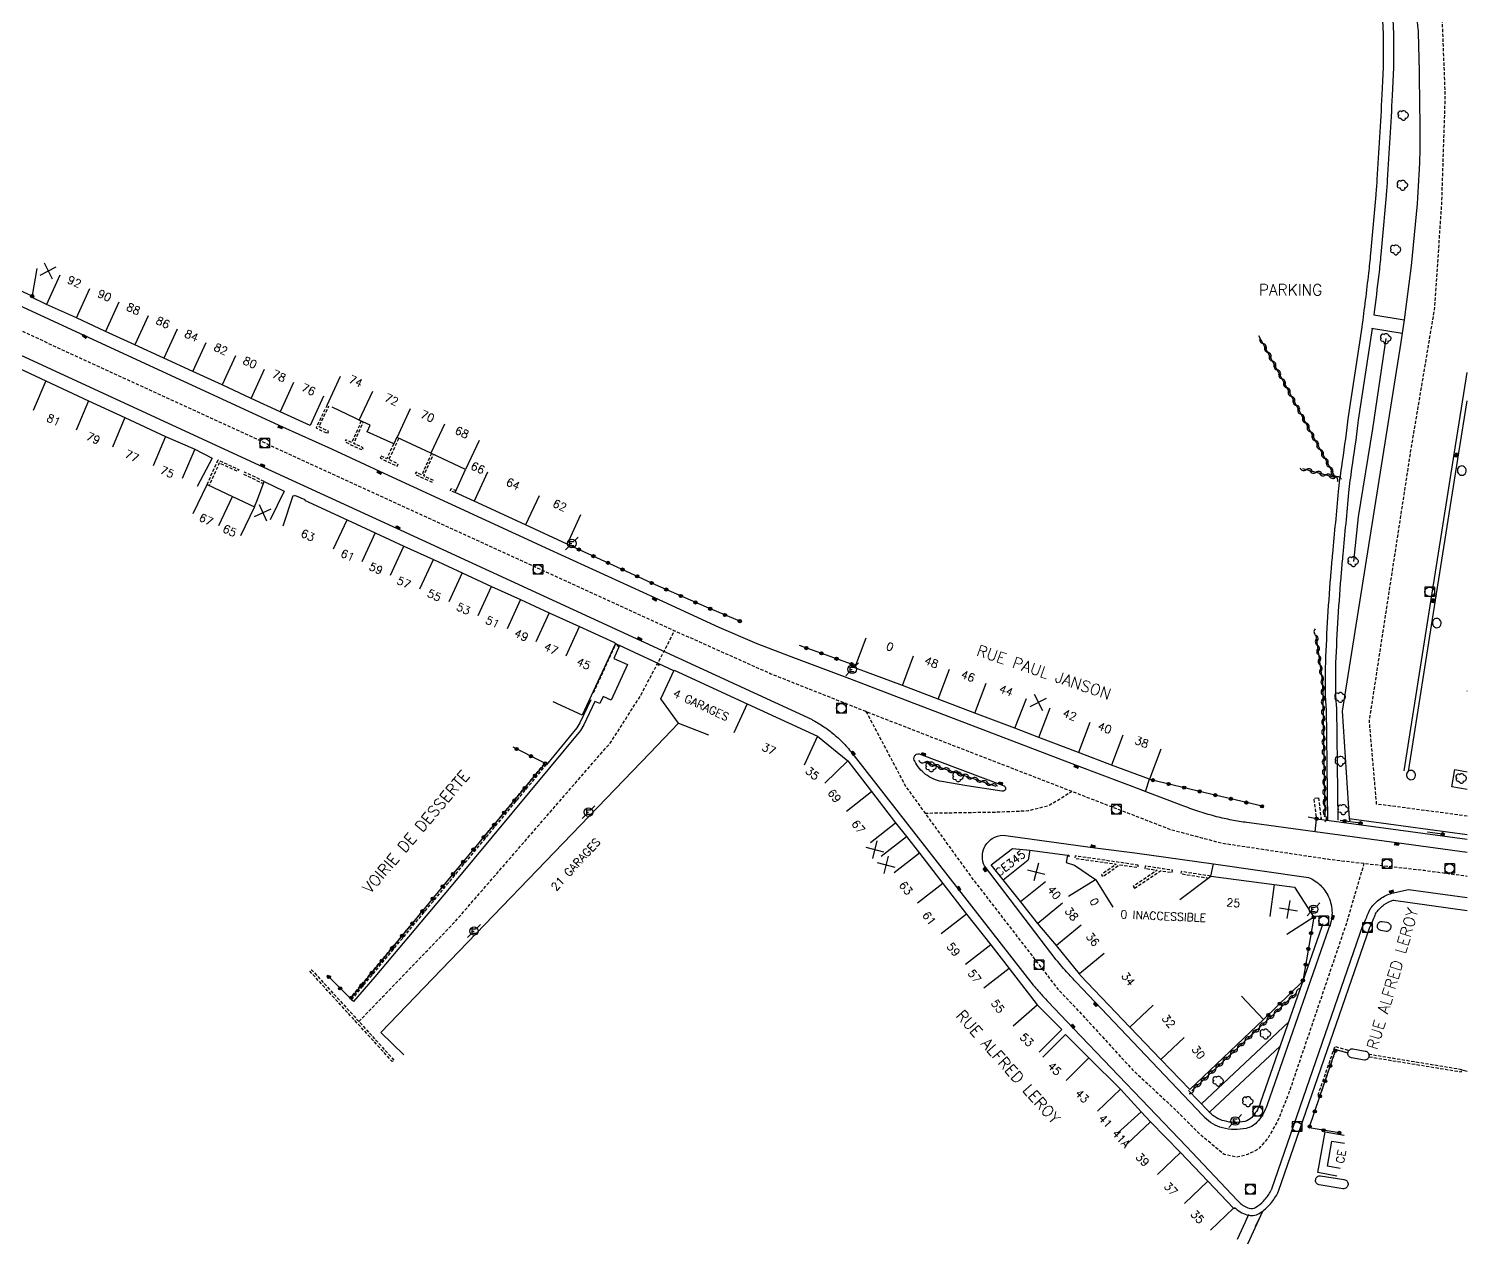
# Model space of a CAD drawing. Header units: millimetres. Extents: x 154000 to 155001, y 121000 to 122000.
# Drawn here: x 154775.3 to 155000, y 121146.5 to 121336.3 of the extents above; entities that cross this region are included whole.
import ezdxf
from ezdxf.enums import TextEntityAlignment as Align

# ---------------------------------------------------------------- set-up
doc = ezdxf.new("R2010")
doc.units = ezdxf.units.MM
doc.linetypes.add('DASHED', pattern=[0.75, 0.5, -0.25])
doc.layers.get('0').update_dxf_attribs({"linetype": 'CONTINUOUS'})
for name, color, linetype in [('W0001', 6, 'DASHED'), ('W0008', 7, 'CONTINUOUS'), ('W0017', 7, 'CONTINUOUS'), ('W0100', 7, 'CONTINUOUS'), ('W0112', 1, 'DASHED'), ('W0300', 7, 'CONTINUOUS'), ('W0302', 3, 'CONTINUOUS'), ('W0310', 3, 'CONTINUOUS'), ('W0322', 7, 'CONTINUOUS'), ('W0400', 7, 'CONTINUOUS'), ('W0420', 7, 'CONTINUOUS'), ('W0471', 7, 'CONTINUOUS'), ('W0984', 7, 'CONTINUOUS'), ('W0989', 7, 'CONTINUOUS'), ('W0991', 7, 'CONTINUOUS'), ('W1102', 7, 'CONTINUOUS')]:
    doc.layers.add(name, color=color, linetype=linetype)
doc.styles.get("Standard").update_dxf_attribs({"font": 'romans.shx', "width": 0.85})

# ---------------------------------------------------------------- blocks, each defined once
blk = doc.blocks.new('T400')
for p, q in [((-0.15, 0.3), (0.15, 0.3)), ((-0.15, -0.25), (-0.15, 0.3)), ((-0.15, 0.15), (0.15, 0.15)), ((-0.15, 0), (0.15, 0)), ((0.15, 0.3), (0.15, -0.25)), ((-0.15, -0.15), (0.15, -0.15)), ((-0.15, -0.25), (-0.15, -0.3)), ((-0.15, -0.3), (0.15, -0.3)), ((0.15, -0.3), (0.15, -0.25))]:
    blk.add_line(p, q)
blk = doc.blocks.new('t991o')
at = {"color": 0, "linetype": 'Continuous'}
for p, q in [((-1, 1), (1, -1)), ((-1, -1), (1, 1))]:
    blk.add_line(p, q, dxfattribs=at)
blk = doc.blocks.new('T300')
for p, q in [((-0.8, 0.51), (-0.86, 0.34)), ((-0.86, 0.34), (-0.86, 0.17)), ((-0.86, 0.17), (-0.74, 0.06)), ((-0.69, 0.63), (-0.8, 0.51)), ((-0.8, -0.06), (-0.74, 0.06)), ((-0.74, 0.06), (-0.69, 0.11)), ((-0.57, 0.69), (-0.69, 0.63)), ((-0.46, 0.69), (-0.57, 0.69)), ((-0.29, 0.63), (-0.46, 0.69)), ((-0.29, 0.63), (-0.17, 0.74)), ((-0.23, 0.57), (-0.29, 0.63)), ((-0.17, 0.74), (-0.06, 0.8)), ((-0.06, 0.8), (0.06, 0.8)), ((0.06, 0.8), (0.23, 0.74)), ((0.23, 0.74), (0.34, 0.63)), ((0.34, 0.63), (0.4, 0.51)), ((0.46, 0.46), (0.34, 0.46)), ((0.4, 0.51), (0.4, 0.46)), ((0.57, 0.4), (0.46, 0.46)), ((0.57, 0.4), (0.69, 0.29)), ((0.69, 0.29), (0.74, 0.17)), ((0.74, 0.06), (0.69, -0.17)), ((0.74, 0.17), (0.74, 0.06)), ((-0.8, -0.17), (-0.8, -0.06)), ((-0.8, -0.23), (-0.8, -0.17)), ((-0.74, -0.34), (-0.8, -0.23)), ((-0.69, -0.4), (-0.74, -0.34)), ((-0.51, -0.46), (-0.69, -0.4)), ((-0.4, -0.46), (-0.51, -0.46)), ((-0.4, -0.46), (-0.34, -0.46)), ((-0.34, -0.46), (-0.34, -0.4)), ((-0.34, -0.51), (-0.34, -0.46)), ((-0.29, -0.63), (-0.34, -0.51)), ((-0.17, -0.74), (-0.29, -0.63)), ((-0.06, -0.8), (-0.17, -0.74)), ((0.06, -0.8), (-0.06, -0.8)), ((0.17, -0.74), (0.06, -0.8)), ((0.23, -0.69), (0.17, -0.74)), ((0.29, -0.46), (0.23, -0.46)), ((0.29, -0.63), (0.23, -0.69)), ((0.46, -0.4), (0.29, -0.46)), ((0.34, -0.51), (0.29, -0.63)), ((0.34, -0.51), (0.34, -0.46)), ((0.57, -0.34), (0.46, -0.4)), ((0.63, -0.29), (0.57, -0.34)), ((0.69, -0.17), (0.63, -0.29))]:
    blk.add_line(p, q)
blk = doc.blocks.new('T420')
for p, q in [((0.75, 0.75), (-0.75, 0.75)), ((-0.75, 0.75), (-0.75, -0.75)), ((0.75, 0.75), (0.75, -0.75)), ((0.75, -0.75), (-0.75, -0.75))]:
    blk.add_line(p, q)
blk.add_ellipse((0, 0), major_axis=(-0.53, 0.53), ratio=1, start_param=3.926991, end_param=10.210176)
blk = doc.blocks.new('T471')
for p, q in [((-0.333334, 0.333334), (-0.333334, -0.333334)), ((-0.333334, 0.333334), (0.333334, 0.333334)), ((-0.333334, 0), (0, 0)), ((0.500001, 0.500001), (1.000002, 1.000002)), ((-0.500001, -0.500001), (-1.000002, -1.000002)), ((-0.333334, -0.333334), (0.333334, -0.333334))]:
    blk.add_line(p, q)
blk.add_ellipse((0, 0), major_axis=(0.471405, 0.471405), ratio=1, start_param=5.4977871438, end_param=11.780972451)
blk = doc.blocks.new('t322o')
at = {"color": 0, "linetype": 'Continuous'}
for radius in [0.25, 0.15]:
    blk.add_circle((0, 0), radius, dxfattribs=at)
blk = doc.blocks.new('t310o')
at = {"color": 0, "linetype": 'Continuous'}
for centre, start, end in [((-0.5, 0.38), 216.8699, 323.1304), ((0.5, -0.37), 36.8699, 143.1303)]:
    blk.add_arc(centre, 0.625, start, end, dxfattribs=at)

msp = doc.modelspace()

# ---------------------------------------------------------------- linework, layer by layer
at = {"layer": 'W0001', "flags": 128}
for points in [[(155000, 121213.37), (154985.85, 121215.24), (154984.72, 121228.21), (154991.21, 121270.5), (154994.89, 121292.45), (154996.02, 121308.8), (154996.58, 121326), (154996.02, 121340.1), (154993.48, 121353.07), (154997.14, 121355.23), (154997.42, 121364.82), (154994.32, 121383.14), (154985.56, 121399.5), (154979.92, 121408.52), (154978.51, 121410.93)], [(154661.43, 121319.74), (154692.26, 121316.94), (154712.35, 121314.84), (154718.9, 121313.67), (154723.57, 121312.27), (154728.71, 121310.17), (154788.28, 121282.65), (154873.46, 121243.55), (154891.22, 121235.61), (154907.94, 121228.99), (154916.35, 121225.72), (154932, 121219.66), (154953.72, 121211.26), (154961.67, 121209.16), (154978.72, 121206.59), (154993.34, 121204.9), (155000, 121204)], [(154826.91, 121181.28), (154841.89, 121196.86), (154866.28, 121224.95), (154870.9, 121232.19), (154874.85, 121239.65), (154876.18, 121242.33)], [(154906.09, 121229.72), (154912.32, 121217.96), (154922.65, 121203.7), (154936.05, 121186.36), (154939.79, 121182.41), (154947.74, 121173.74), (154954.12, 121167.81), (154958.07, 121163.86), (154962.03, 121160.57), (154964, 121160.13), (154965.76, 121160.57), (154967.52, 121161.45), (154968.84, 121162.98), (154970.38, 121165.62), (154972.13, 121170.01), (154981.14, 121196.56), (154983.92, 121205.99)], [(154915.31, 121213.84), (154926.16, 121214), (154931.43, 121214.22), (154934.64, 121215.03), (154936.2, 121215.96), (154938.27, 121217.23)]]:
    msp.add_lwpolyline(points, dxfattribs=at)
at = {"layer": 'W0008', "flags": 128}
for points in [[(154979.27, 121411.42), (154974.84, 121408.62), (154974.89, 121408.61), (154987.8, 121387), (154988.65, 121363.19), (154993.7, 121363.18), (154993.79, 121361.53), (154993.89, 121359.51), (154993.88, 121358.9), (154993.87, 121357.9), (154988.94, 121356.96), (154991.84, 121340.45, -0.005186), (154992.29, 121336.31, -0.017129), (154992.36, 121335.05, -0.00287), (154992.48, 121329.67, -0.001534), (154992.61, 121319.59, -0.013161), (154992.56, 121316.28, -0.005973), (154992.16, 121309.01), (154991.23, 121299.32), (154990.17, 121290.89), (154989.63, 121287.39), (154980.45, 121229.76), (154981.58, 121213), (154981.66, 121212.61)], [(154696.01, 121284.86), (154697.65, 121300.94, -0.106327), (154699.56, 121306.3, -0.149415), (154702.63, 121309.01, -0.041835), (154707.18, 121310.61, -0.070991), (154710.01, 121310.94, -0.024005), (154712.95, 121310.72, -0.01269), (154718.46, 121309.89, -0.040534), (154722.51, 121308.84, -0.028791), (154727.94, 121306.59), (154741.81, 121300.23), (154764.46, 121289.78), (154812.02, 121267.87), (154833.44, 121258.01), (154870.9, 121240.79), (154897.69, 121228.43)], [(154897.68, 121228.42, -0.026818), (154899.44, 121227.37, -0.026818), (154901.08, 121226.15, -0.030433), (154902.77, 121224.56, -0.030433), (154904.26, 121222.77), (154920.52, 121201.92), (154932.22, 121186.98, 0.003122), (154932.69, 121186.42, 0.003122), (154933.18, 121185.87, 0.004249), (154933.84, 121185.13, 0.004249), (154934.52, 121184.4), (154938.52, 121180.19), (154956.13, 121161.75), (154964.06, 121153.36), (154964.41, 121153.04, 0.1223), (154965.93, 121152.13, 0.21473), (154966.95, 121152.26, 0.066156), (154968.19, 121153.25, 0.05961), (154969.24, 121154.66, 0.011272), (154969.44, 121155.04, 0.035597), (154969.5, 121155.17), (154983.76, 121196.45), (154983.89, 121196.7, 0.01948), (154984.67, 121198.51, -0.066229), (154984.96, 121199.02, -0.0812), (154986.41, 121200.44, -0.0812), (154988.24, 121201.33), (154990.83, 121201.88), (155000, 121200.63)], [(155000, 121207.69), (154988.93, 121209.18), (154976.23, 121210.9), (154965.6, 121212.36, -0.014444), (154963.21, 121212.75, -0.014444), (154960.84, 121213.28, -0.015997), (154958.26, 121214.03, -0.015997), (154955.73, 121214.94), (154949.03, 121217.49)]]:
    msp.add_lwpolyline(points, format="xyb", dxfattribs=at)
for points in [[(154949.74, 121217.2), (154939, 121221.28), (154912.97, 121231.21), (154903.58, 121234.81), (154899.43, 121236.37), (154894.43, 121238.25), (154889.08, 121240.27), (154883.19, 121242.82), (154873.13, 121247.44), (154856.72, 121254.94), (154830.15, 121267.2), (154822.66, 121270.66), (154815.04, 121274.12), (154784.1, 121288.39), (154766.82, 121296.34)], [(154990.15, 121220.46), (154994.36, 121247.2), (154998.01, 121270.21), (155000, 121282.64)], [(154990.83, 121220.35), (154995.04, 121247.09), (154998.7, 121270.1), (155000, 121278.25)], [(154981.58, 121213), (155000, 121210.51)]]:
    msp.add_lwpolyline(points, dxfattribs=at)
for points in [[(154913.73, 121221.93, -0.143684), (154913.59, 121222.32, -0.143684), (154913.68, 121222.73, -0.149796), (154913.99, 121223.03, -0.149796), (154914.42, 121223.1), (154927.51, 121218.17, -0.209399), (154927.82, 121217.96, -0.209399), (154927.88, 121217.6, -0.194727), (154927.68, 121217.31, -0.194727), (154927.33, 121217.26), (154921.86, 121218.11), (154917.94, 121218.76, -0.059403), (154916.61, 121219.17, -0.059403), (154915.41, 121219.89, -0.056342), (154914.45, 121220.82, -0.056342)], [(154975.21, 121203.8, -0.093287), (154977.06, 121202.57, -0.093287), (154978.34, 121200.76, -0.107916), (154978.88, 121198.26, -0.107916), (154978.33, 121195.76), (154968.75, 121168.3), (154968.63, 121167.96, -0.101502), (154967.15, 121165.55, -0.151999), (154965.49, 121164.6, -0.118546), (154961.77, 121164.68, -0.136637), (154958.98, 121166.31, -0.01739), (154958.85, 121166.46, 0.015501), (154958.7, 121166.62), (154955.69, 121169.76), (154938.93, 121187.42, -0.003608), (154938.3, 121188.1, -0.003608), (154937.67, 121188.78, -0.005551), (154936.73, 121189.85, -0.005551), (154935.82, 121190.94), (154924.61, 121205.59, -0.111947), (154924.28, 121207.05, -0.111947), (154924.61, 121208.5, -0.136447), (154925.8, 121209.86, -0.136447), (154927.52, 121210.41), (154941.91, 121208.42), (154948.08, 121207.61), (154960.36, 121205.93)]]:
    msp.add_lwpolyline(points, format="xyb", close=True, dxfattribs=at)
at = {"layer": 'W0017'}
for p, q in [((154985.07, 121289.57), (154989.82, 121288.78)), ((154867.07, 121240.29), (154867.6, 121239.99)), ((154949.74, 121217.2), (154950.39, 121219.14)), ((154976.23, 121210.9), (154976.46, 121212.87)), ((154959.93, 121203.99), (154960.36, 121205.93)), ((154988.49, 121200.24), (155000, 121198.64)), ((154977.32, 121197.63), (154976.01, 121197.73)), ((154977.41, 121196.53), (154977.25, 121195.99)), ((154972.09, 121181.2), (154958.49, 121168.43)), ((154959.75, 121167.15), (154970.8, 121177.45)), ((154999.15, 121173.76), (155000, 121173.52)), ((154963.49, 121152.14), (154963.8, 121152.11)), ((154968, 121151.64), (154965.66, 121146.5)), ((154967.44, 121150.41), (154966.9, 121149.23))]:
    msp.add_line(p, q, dxfattribs=at)
at = {"layer": 'W0017', "flags": 128}
for points in [[(154986.23, 121359.17), (154988.1, 121339.69), (154988.17, 121339.23, -0.032271), (154988.5, 121334.69, -0.016694), (154988.29, 121325.91, -0.000522), (154987.52, 121312.72, -0.005603), (154987.43, 121311.49, -0.001611), (154987.33, 121310.28, -0.000211), (154986.51, 121301.09, -0.006636), (154986.19, 121297.98, -0.003257), (154985.41, 121291.68), (154990.17, 121290.89)], [(154986.57, 121339.01, -0.032271), (154986.89, 121334.68, -0.016694), (154986.68, 121326.01, -0.000522), (154985.9, 121312.81, -0.005603), (154985.82, 121311.62, -0.001611), (154985.72, 121310.42, -0.000211), (154984.9, 121301.23, -0.006636), (154984.58, 121298.17, -0.004776), (154983.53, 121289.75), (154981.36, 121275.42), (154981.31, 121274.97, -0.007339), (154980.34, 121267.9, 0.013981), (154979.86, 121264.06, 0.000574), (154978.95, 121254.37, 0.00203), (154978.71, 121251.61, 0.011711), (154977.84, 121237.39, 0.024875), (154977.92, 121230.56, 0.020748), (154977.96, 121230.2), (154978.16, 121212.71)], [(154985.13, 121289.51), (154982.97, 121275.2), (154982.92, 121274.78, -0.007339), (154981.94, 121267.66, 0.013981), (154981.48, 121263.91, 0.000574), (154980.56, 121254.22, 0.00203), (154980.32, 121251.47, 0.011711), (154979.45, 121237.33, 0.024875), (154979.53, 121230.66, 0.022712), (154979.56, 121230.41, -0.035191), (154979.57, 121230.25), (154979.78, 121212.73)], [(154963.64, 121152.26, 0.1223), (154965.6, 121151.08, 0.21473), (154967.52, 121151.32, 0.066156), (154968.98, 121152.5, 0.05961), (154970.19, 121154.12, 0.011272), (154970.41, 121154.54, 0.035597), (154970.53, 121154.81), (154984.78, 121196.03), (154984.87, 121196.23, 0.01948), (154985.69, 121198.12, -0.066229), (154985.84, 121198.37, -0.0812), (154987.04, 121199.55, -0.0812), (154988.55, 121200.28)], [(154977.29, 121196.12), (154967.71, 121168.67), (154967.59, 121168.34, -0.101502), (154966.34, 121166.3, -0.151999), (154965.25, 121165.68, -0.118546), (154962.05, 121165.75, -0.136637), (154959.77, 121167.08, -0.01739), (154959.69, 121167.17, 0.015501), (154959.49, 121167.38), (154956.49, 121170.53)]]:
    msp.add_lwpolyline(points, format="xyb", dxfattribs=at)
for points in [[(154999.68, 121266.84, 0.301633), (154999.76, 121267.65, 0.251411), (154999.16, 121268.05, 0.287905), (154998.58, 121267.76, 0.215359), (154998.5, 121267.09, 0.231527), (154998.94, 121266.64, 0.322064)], [(154995.77, 121243.03, 0.301633), (154995.84, 121243.84, 0.251411), (154995.24, 121244.25, 0.287905), (154994.67, 121243.96, 0.215359), (154994.59, 121243.29, 0.231527), (154995.02, 121242.83, 0.322064)], [(154991.75, 121219.3, 0.301633), (154991.83, 121220.11, 0.251411), (154991.23, 121220.51, 0.287905), (154990.65, 121220.23, 0.215359), (154990.57, 121219.56, 0.231527), (154991.01, 121219.1, 0.322064)], [(154987.34, 121195.36), (154986.52, 121195.49, -0.199923), (154986.07, 121195.81, -0.199923), (154985.98, 121196.35, -0.183333), (154986.25, 121196.77, -0.183333), (154986.74, 121196.91), (154987.45, 121196.79, -0.199923), (154987.92, 121196.51, -0.199923), (154988.06, 121195.98, -0.183333), (154987.82, 121195.53, -0.183333)], [(154983.93, 121175.26), (154981.93, 121175.61, -0.199923), (154981.48, 121175.92, -0.199923), (154981.38, 121176.46, -0.183333), (154981.66, 121176.88, -0.183333), (154982.15, 121177.02), (154984.04, 121176.68, -0.199923), (154984.52, 121176.41, -0.199923), (154984.65, 121175.88, -0.183333), (154984.41, 121175.43, -0.183333)], [(154980.75, 121156.61, -0.199923), (154981.24, 121156.35, -0.199923), (154981.39, 121155.82, -0.183333), (154981.16, 121155.37, -0.196812), (154980.58, 121155.17), (154976.88, 121155.78, -0.199923), (154976.42, 121156.09, -0.199923), (154976.33, 121156.63, -0.183333), (154976.61, 121157.06, -0.183333), (154977.1, 121157.19)]]:
    msp.add_lwpolyline(points, format="xyb", close=True, dxfattribs=at)
for points in [[(154876.08, 121236.04), (154867.6, 121239.99), (154866.69, 121237.99), (154868.86, 121237.02), (154866.32, 121231.47), (154865.06, 121232.05), (154864.53, 121230.97), (154863.74, 121231.27), (154862.02, 121227.62), (154861.51, 121226.75), (154856.66, 121220.91), (154841.83, 121203.03), (154829.38, 121188.24), (154826.07, 121184.43), (154825.76, 121184.69)], [(155000, 121232.86), (154999.99, 121232.86), (155000, 121232.93)], [(154863.14, 121231.55), (154861.43, 121227.93), (154860.96, 121227.13), (154856.15, 121221.33)], [(155000, 121217.53), (154997.61, 121217.94), (154998.08, 121220.64), (155000, 121220.3)], [(155000, 121209.69), (154989.19, 121211.15), (154976.49, 121212.87)], [(154979.61, 121157.14), (154976.66, 121157.68), (154977.83, 121164.08), (154980.78, 121163.54)], [(154965.84, 121151.14), (154965.31, 121149.96), (154964.06, 121147.23)]]:
    msp.add_lwpolyline(points, dxfattribs=at)
at = {"layer": 'W0100'}
msp.add_line((154821.94, 121277.56), (154824.05, 121282.1), dxfattribs=at)
at = {"layer": 'W0100', "flags": 128}
for points in [[(154821.36, 121278.94), (154819.28, 121274.39), (154814.61, 121276.52), (154810.07, 121278.61), (154805.52, 121280.71), (154800.97, 121282.81), (154796.44, 121284.87), (154791.91, 121286.98), (154787.33, 121289.07), (154782.78, 121291.21), (154778.1, 121293.29), (154775.78, 121294.39), (154775.91, 121294.66), (154776.66, 121298.87)], [(154771.03, 121279.07), (154772.99, 121283.67), (154777.99, 121281.33), (154784.68, 121278.23), (154790.36, 121275.61), (154796.71, 121272.67), (154801.25, 121270.69), (154803.96, 121269.28), (154801.65, 121264.84)], [(154861.51, 121260.4), (154859.42, 121255.86), (154852.94, 121258.84), (154844.89, 121262.53), (154841.91, 121263.89), (154843.53, 121267.5), (154838.15, 121270.05), (154832.87, 121272.51), (154832.81, 121272.54), (154832.33, 121271.49), (154828.17, 121273.4), (154828.65, 121274.45), (154826.96, 121275.22), (154826.32, 121275.53), (154822.7, 121277.24)], [(154801.04, 121260.63), (154803.18, 121265.15), (154807.17, 121263.27), (154810.57, 121261.65), (154811.05, 121262.82), (154812.08, 121265.64), (154815.22, 121264.12), (154813.04, 121259.62)], [(154815.09, 121258.68), (154816.62, 121263.44), (154816.81, 121263.38), (154816.86, 121263.5), (154818.45, 121262.8), (154818.41, 121262.71), (154825.05, 121259.64), (154829.44, 121257.61), (154833.91, 121255.55), (154838.53, 121253.42), (154843.01, 121251.35), (154847.6, 121249.25), (154852.12, 121247.19), (154856.63, 121245.12), (154861.36, 121242.96), (154866.8, 121240.49), (154866.95, 121240.35), (154861.78, 121229.13), (154857.24, 121231.22)], [(154952.13, 121223.82), (154950.39, 121219.14), (154944.46, 121221.33), (154939.29, 121223.31), (154933.07, 121225.62), (154929.35, 121227.1), (154923.12, 121229.46), (154917.38, 121231.64), (154911.78, 121233.74), (154904.36, 121236.54), (154906.12, 121241.22)], [(154833.91, 121176.1), (154830.31, 121179.57), (154872.33, 121223.19), (154876.82, 121227.86), (154874.07, 121231.69), (154876.12, 121236.16), (154887.55, 121230.91), (154898.51, 121225.87)], [(154898.5, 121225.86), (154903.26, 121221.99), (154906.98, 121217.19), (154910.73, 121212.31), (154912.42, 121210.16), (154914.43, 121207.56), (154918.11, 121202.85), (154921.78, 121198.05), (154925.58, 121193.28), (154928.46, 121189.55), (154932.83, 121183.89), (154936.67, 121180.02), (154933.13, 121176.5)], [(154964.76, 121185.22), (154968.2, 121181.59), (154956.67, 121170.67), (154952.17, 121175.34), (154947.33, 121180.41), (154939.57, 121188.53), (154939.46, 121188.73), (154935.83, 121193.15), (154932.94, 121196.6), (154930.22, 121200.03), (154927.52, 121203.39), (154925.65, 121205.74), (154928.97, 121208.32), (154931.71, 121208.04), (154937.58, 121207.29), (154937.38, 121206.14), (154938.64, 121205.68), (154941.95, 121203.49), (154942.01, 121203.4), (154944.64, 121199.15)], [(154955.13, 121200.35), (154959.93, 121203.99), (154969.85, 121202.67), (154973.03, 121202.26), (154976.05, 121197.56), (154971.84, 121194.86)], [(154933.74, 121175.74), (154937.28, 121179.27), (154940.9, 121175.62), (154945.84, 121170.73), (154949.07, 121167.2), (154950.52, 121165.6), (154955.2, 121160.84), (154959.48, 121156.33), (154963.49, 121152.14), (154959.88, 121148.68)], [(154980.17, 121158.35), (154978.2, 121158.69), (154978.87, 121162.62), (154980.84, 121162.29)]]:
    msp.add_lwpolyline(points, dxfattribs=at)
at = {"layer": 'W0112', "flags": 128}
for points in [[(154821.93, 121277.57), (154820.2, 121274), (154822.01, 121273.15), (154822.16, 121273.46), (154820.67, 121274.17), (154822.22, 121277.44)], [(154827.27, 121275.08), (154825.78, 121271.68), (154824.88, 121272.16), (154824.72, 121271.85), (154825.64, 121271.36), (154827.42, 121270.57), (154827.56, 121270.89), (154826.1, 121271.54), (154827.58, 121274.94)], [(154832.33, 121271.49), (154831.26, 121269.18), (154830.35, 121269.61), (154830.2, 121269.29), (154831.11, 121268.86), (154832.89, 121268.04), (154833.04, 121268.36), (154831.58, 121269.03), (154833.13, 121272.39)], [(154838.22, 121270.02), (154836.73, 121266.64), (154835.83, 121267.08), (154835.68, 121266.77), (154836.57, 121266.32), (154838.34, 121265.52), (154838.48, 121265.84), (154837.03, 121266.5), (154838.55, 121269.86)], [(154803.18, 121265.15), (154804.92, 121268.99), (154808.14, 121267.52), (154807.99, 121267.2), (154805.09, 121268.52), (154803.49, 121265.01)], [(154812.08, 121265.64), (154809.02, 121267.09), (154808.87, 121266.78), (154811.93, 121265.33)], [(154841.91, 121263.89), (154841.19, 121264.2), (154841.33, 121264.52), (154842.05, 121264.21)], [(154937.58, 121207.29), (154937.8, 121207.27), (154937.77, 121206.92), (154937.52, 121206.94)], [(154959.93, 121203.99), (154955.31, 121204.71), (154955.26, 121204.37), (154959.54, 121203.7)]]:
    msp.add_lwpolyline(points, dxfattribs=at)
for points in [[(154863.54, 121232.62), (154867.07, 121240.29), (154866.99, 121240.32), (154863.46, 121232.66)], [(154903.76, 121236.85), (154904.39, 121236.61), (154904.51, 121236.94), (154903.88, 121237.18)], [(154825.76, 121184.69), (154840.76, 121202.78), (154856.12, 121221.34), (154855.85, 121221.57), (154840.5, 121203), (154825.49, 121184.92)], [(154976.76, 121216.23), (154977.14, 121213.26), (154977.19, 121212.91), (154976.5, 121212.82), (154976.45, 121213.17), (154976.07, 121216.15)], [(154948.63, 121205.7), (154945.85, 121206.11), (154938.78, 121207.14), (154938.73, 121206.79), (154945.18, 121205.86), (154942.86, 121204.21), (154943.07, 121203.92), (154945.69, 121205.78), (154948.58, 121205.35)], [(154948.04, 121202.09), (154952.08, 121204.84), (154953.92, 121204.56), (154953.97, 121204.9), (154952.51, 121205.13), (154949.72, 121205.56), (154949.67, 121205.21), (154951.57, 121204.92), (154947.84, 121202.38)], [(154829.01, 121178.97), (154832.37, 121175.26), (154832.11, 121175.03), (154828.75, 121178.74), (154828.24, 121179.29), (154825.98, 121181.76), (154819.24, 121189.14), (154819.5, 121189.38), (154826.25, 121182), (154828.5, 121179.53)], [(154981.4, 121176.78), (154979.29, 121177.36), (154976.69, 121169.84), (154977.03, 121169.72), (154979.51, 121176.93), (154981.31, 121176.44)], [(154999.15, 121173.76), (154984.72, 121176.13), (154984.67, 121175.78), (154999.1, 121173.42)]]:
    msp.add_lwpolyline(points, close=True, dxfattribs=at)
for points in [[(154867.34, 121239.89, 1.023033), (154867.28, 121240.08, 0.977486)], [(154873.74, 121236.91, 1.023033), (154873.68, 121237.1, 0.977486)]]:
    msp.add_lwpolyline(points, format="xyb", close=True, dxfattribs=at)
at = {"layer": 'W0302', "flags": 128}
msp.add_lwpolyline([(154987.31, 121287.94), (154985.19, 121273.87), (154982.98, 121260.13), (154982.23, 121253.11)], dxfattribs=at)
at = {"layer": 'W0310', "flags": 128}
for points in [[(154979.25, 121266.5), (154967.46, 121288.37)], [(154979.39, 121266.24), (154979.12, 121266.31), (154974.3, 121267.63)], [(154976.38, 121241.6), (154977.4, 121234.21), (154977.76, 121213.36), (154977.68, 121213.24)], [(154915.31, 121221.78), (154926.38, 121218.06)], [(154973.29, 121185.71), (154956.99, 121170.45)]]:
    msp.add_lwpolyline(points, dxfattribs=at)
at = {"layer": 'W0322', "flags": 128}
msp.add_lwpolyline([(154775.87, 121294.57), (154753.19, 121304.97), (154734.78, 121313.39), (154727.88, 121316.58, 0.024418), (154724.48, 121318.19, 0.024418), (154720.93, 121319.46, 0.024952), (154717.2, 121320.39, 0.024952), (154713.39, 121320.94)], format="xyb", dxfattribs=at)
for points in [[(154886.38, 121243.82), (154881.21, 121245.98), (154873.23, 121249.5), (154859.42, 121255.86)], [(154903.86, 121237.1), (154895.73, 121239.99)], [(154821.93, 121188.51), (154825.46, 121184.97), (154825.59, 121184.84), (154840.51, 121203.02), (154856, 121221.6), (154855.44, 121221.88), (154850.97, 121224.13)], [(154967.95, 121214.9), (154959.08, 121217.01), (154950.36, 121219.11)], [(154976.48, 121212.95), (154975.18, 121213.19)], [(154983.34, 121212.27), (154980.18, 121212.69)], [(154996.16, 121210.54), (154993.8, 121210.87)], [(154976.05, 121197.56), (154974.32, 121187.6)], [(154974.31, 121187.6), (154968.2, 121181.59)], [(154980.02, 121163.89), (154975.32, 121164.66), (154979.47, 121176.91), (154981.3, 121176.41)]]:
    msp.add_lwpolyline(points, dxfattribs=at)
at = {"layer": 'W1102'}
for p, q in [((154780.19, 121297.83), (154778.1, 121293.29)), ((154782.78, 121291.21), (154784.86, 121295.75)), ((154789.43, 121293.61), (154787.33, 121289.07)), ((154794, 121291.52), (154791.91, 121286.98)), ((154798.53, 121289.41), (154796.44, 121284.87)), ((154800.97, 121282.81), (154803.06, 121287.36)), ((154807.62, 121285.25), (154805.52, 121280.71)), ((154777.99, 121281.33), (154776.04, 121276.73)), ((154810.07, 121278.61), (154812.16, 121283.15)), ((154816.7, 121281.07), (154814.61, 121276.52)), ((154826.96, 121275.22), (154829.07, 121279.76)), ((154784.68, 121278.23), (154782.73, 121273.63)), ((154832.87, 121272.51), (154834.97, 121277.04)), ((154790.36, 121275.61), (154788.4, 121271.01)), ((154840.28, 121274.57), (154838.15, 121270.05)), ((154796.71, 121272.67), (154794.76, 121268.07)), ((154801.25, 121270.69), (154799.3, 121266.08)), ((154845.67, 121272.01), (154843.53, 121267.5)), ((154846.97, 121267.07), (154844.89, 121262.53)), ((154855.03, 121263.38), (154852.94, 121258.84)), ((154805.03, 121258.75), (154807.17, 121263.27)), ((154810.57, 121261.65), (154808.42, 121257.14)), ((154822.95, 121255.1), (154825.05, 121259.64)), ((154829.44, 121257.61), (154827.34, 121253.07)), ((154831.82, 121251), (154833.91, 121255.55)), ((154836.44, 121248.88), (154838.53, 121253.42)), ((154843.01, 121251.35), (154840.92, 121246.81)), ((154845.52, 121244.71), (154847.6, 121249.25)), ((154852.12, 121247.19), (154850.04, 121242.64)), ((154856.63, 121245.12), (154854.55, 121240.57)), ((154859.29, 121238.41), (154861.36, 121242.96)), ((154911.78, 121233.74), (154913.54, 121238.42)), ((154917.38, 121231.64), (154919.15, 121236.32)), ((154923.12, 121229.46), (154924.89, 121234.13)), ((154887.55, 121230.91), (154885.46, 121226.37)), ((154929.35, 121227.1), (154931.16, 121231.76)), ((154933.07, 121225.62), (154934.86, 121230.29)), ((154876.82, 121227.86), (154881.49, 121226.06)), ((154941.05, 121227.99), (154939.29, 121223.31)), ((154898.51, 121225.87), (154896.42, 121221.33)), ((154946.22, 121226.01), (154944.46, 121221.33)), ((154903.26, 121221.99), (154899.69, 121218.49)), ((154903.03, 121214.13), (154906.98, 121217.19)), ((154906.79, 121209.25), (154910.73, 121212.31)), ((154908.48, 121207.09), (154912.42, 121210.16)), ((154914.43, 121207.56), (154910.48, 121204.5)), ((154931.71, 121208.04), (154931.42, 121206.52)), ((154927.52, 121203.39), (154931.42, 121206.52)), ((154918.11, 121202.85), (154914.15, 121199.79)), ((154930.22, 121200.03), (154934.13, 121203.15)), ((154937.7, 121200.85), (154941.95, 121203.49)), ((154969.85, 121202.67), (154969.19, 121197.71)), ((154936.81, 121199.76), (154932.94, 121196.6)), ((154921.78, 121198.05), (154917.84, 121194.97)), ((154939.68, 121196.34), (154935.83, 121193.15)), ((154925.58, 121193.28), (154921.65, 121190.19)), ((154943.32, 121191.91), (154939.46, 121188.73)), ((154928.46, 121189.55), (154924.5, 121186.5)), ((154929.07, 121180.59), (154932.83, 121183.89)), ((154950.95, 121183.86), (154947.33, 121180.41)), ((154955.77, 121178.8), (154952.17, 121175.34)), ((154940.9, 121175.62), (154937.37, 121172.08)), ((154945.84, 121170.73), (154942.23, 121167.27)), ((154945.37, 121163.83), (154949.07, 121167.2)), ((154950.52, 121165.6), (154946.89, 121162.16)), ((154955.2, 121160.84), (154951.6, 121157.37)), ((154955.86, 121152.88), (154959.48, 121156.33))]:
    msp.add_line(p, q, dxfattribs=at)

# ---------------------------------------------------------------- block references
at = {"layer": 'W0300'}
for p in [(154990.04, 121322.79), (154989.91, 121311.88), (154988.86, 121301.8), (154987.31, 121287.94), (154982.23, 121253.11), (154980.19, 121231.9), (154916.3, 121221.06), (154980.22, 121221.94), (154920.51, 121219.5), (154999.1, 121219.24), (154980.65, 121214.38), (154968.52, 121179.32), (154961.14, 121171.96), (154965.76, 121168.76)]:
    msp.add_blockref('T300', p, dxfattribs=at)
at = {"layer": 'W0310'}
for p, rotation in [((154968.11, 121287.17), 118.3344574093131), ((154968.85, 121285.8), 118.3344574093131), ((154969.59, 121284.42), 118.3344574093131), ((154970.34, 121283.04), 118.3344574093131), ((154971.08, 121281.66), 118.3344574093131), ((154971.82, 121280.28), 118.3344574093131), ((154972.57, 121278.9), 118.3344574093131), ((154973.31, 121277.53), 118.3344574093131), ((154974.05, 121276.15), 118.3344574093131), ((154974.79, 121274.77), 118.3344574093131), ((154975.54, 121273.39), 118.3344574093131), ((154976.28, 121272.01), 118.3344574093131), ((154977.02, 121270.63), 118.3344574093131), ((154977.77, 121269.26), 118.3344574093131), ((154974.86, 121267.48), 164.7363706077084), ((154978.51, 121267.88), 118.3344574093131), ((154976.37, 121267.06), 164.7363706077084), ((154977.88, 121266.65), 164.7363706077084), ((154979.39, 121266.24), 164.736370607708), ((154979.25, 121266.5), 118.3344574093131), ((154976.38, 121241.6), 277.9089565058917), ((154976.59, 121240.05), 277.9089565058917), ((154976.81, 121238.5), 277.9089565058917), ((154977.02, 121236.95), 277.9089565058917), ((154977.24, 121235.39), 277.9089565058917), ((154977.41, 121233.84), 270.9742283555666), ((154977.44, 121232.27), 270.9742283555666), ((154977.46, 121230.71), 270.9742283555666), ((154977.49, 121229.14), 270.9742283555666), ((154977.52, 121227.58), 270.9742283555666), ((154977.54, 121226.01), 270.9742283555666), ((154977.57, 121224.44), 270.9742283555666), ((154977.6, 121222.88), 270.9742283555666), ((154915.31, 121221.78), 341.4197899816697), ((154916.79, 121221.28), 341.4197899816697), ((154918.27, 121220.78), 341.4197899816697), ((154919.76, 121220.28), 341.4197899816697), ((154977.62, 121221.31), 270.9742283555666), ((154977.65, 121219.75), 270.9742283555666), ((154921.24, 121219.78), 341.4197899816697), ((154922.73, 121219.28), 341.4197899816697), ((154924.21, 121218.78), 341.4197899816697), ((154925.7, 121218.29), 341.4197899816697), ((154977.68, 121218.18), 270.9742283555666), ((154977.7, 121216.62), 270.9742283555666), ((154977.73, 121215.05), 270.9742283555666), ((154977.76, 121213.48), 270.9742283555666), ((154972.14, 121184.64), 223.1235675851812), ((154973.29, 121185.71), 223.1235675851812), ((154969.86, 121182.5), 223.1235675851812), ((154971, 121183.57), 223.1235675851812), ((154966.43, 121179.29), 223.1235675851812), ((154967.57, 121180.36), 223.1235675851812), ((154968.71, 121181.43), 223.1235675851812), ((154964.14, 121177.15), 223.1235675851812), ((154965.28, 121178.22), 223.1235675851812), ((154961.86, 121175.01), 223.1235675851812), ((154963, 121176.08), 223.1235675851812), ((154959.57, 121172.87), 223.1235675851812), ((154960.71, 121173.94), 223.1235675851812), ((154957.28, 121170.72), 223.1235675851812), ((154958.43, 121171.8), 223.1235675851812)]:
    msp.add_blockref('t310o', p, dxfattribs=dict(at, rotation=rotation))
at = {"layer": 'W0322'}
for p, rotation in [((154775.87, 121294.58), 155.371204891116), ((154861.26, 121255.01), 155.2598819405247), ((154863.53, 121253.96), 155.2598819405247), ((154865.8, 121252.92), 155.2598819405247), ((154868.07, 121251.87), 155.2598819405247), ((154870.35, 121250.82), 155.2598819405247), ((154872.62, 121249.78), 155.2598819405247), ((154874.9, 121248.76), 156.2273275283512), ((154877.19, 121247.75), 156.2273275283512), ((154879.47, 121246.74), 156.2273275283512), ((154881.77, 121245.75), 157.3281688544224), ((154884.07, 121244.78), 157.3281688544224), ((154886.38, 121243.82), 157.3281688544224), ((154896.79, 121239.61), 160.4355115493301), ((154899.14, 121238.78), 160.4355115493301), ((154901.5, 121237.94), 160.4355115493301), ((154903.86, 121237.1), 160.4355115493301), ((154851.53, 121223.84), 153.2729085185453), ((154853.77, 121222.72), 153.2729085185453), ((154856, 121221.6), 230.1803205724423), ((154856, 121221.6), 153.2729085185459), ((154854.4, 121219.67), 230.1803205724423), ((154950.93, 121218.98), 166.4622822774137), ((154953.36, 121218.39), 166.4622822774137), ((154851.2, 121215.83), 230.1803205724423), ((154852.8, 121217.75), 230.1803205724423), ((154955.79, 121217.81), 166.4622822774137), ((154958.22, 121217.22), 166.4622822774137), ((154960.65, 121216.64), 166.6220793412668), ((154963.08, 121216.06), 166.6220793412668), ((154849.59, 121213.91), 230.1803205724423), ((154965.51, 121215.48), 166.6220793412668), ((154967.95, 121214.9), 166.6220793412668), ((154847.99, 121211.99), 230.1803205724423), ((154976.48, 121212.95), 169.4825417811068), ((154980.86, 121212.6), 172.4327530157579), ((154983.34, 121212.27), 172.4327530157579), ((154846.39, 121210.07), 230.1803205724423), ((154996.16, 121210.54), 171.9133625629439), ((154844.79, 121208.15), 230.1803205724423), ((154843.19, 121206.23), 230.1803205724423), ((154839.99, 121202.39), 230.6231773813122), ((154841.59, 121204.31), 230.1803205724423), ((154838.41, 121200.46), 230.6231773813122), ((154836.82, 121198.52), 230.6231773813122), ((154835.24, 121196.59), 230.6231773813122), ((154976.05, 121197.56), 260.1126545068209), ((154833.65, 121194.66), 230.6231773813122), ((154975.62, 121195.09), 260.1126545068209), ((154832.06, 121192.73), 230.6231773813122), ((154975.19, 121192.63), 260.1126545068209), ((154828.89, 121188.86), 230.6231773813122), ((154830.48, 121190.79), 230.6231773813122), ((154974.76, 121190.17), 260.1126545068209), ((154822.21, 121188.24), 134.8791318253896), ((154827.31, 121186.93), 230.6231773813122), ((154974.33, 121187.7), 260.1126545068209), ((154823.97, 121186.46), 134.8791318253896), ((154825.72, 121185), 230.6231773813122), ((154972.5, 121185.82), 223.8564842817441), ((154968.94, 121182.3), 223.8564842817441), ((154970.71, 121184.07), 223.8564842817441), ((154979.41, 121176.72), 71.2513802033183), ((154978.61, 121174.36), 71.2513802033183), ((154977.8, 121171.99), 71.2513802033183), ((154977, 121169.62), 71.2513802033183), ((154976.2, 121167.25), 71.2513802033183), ((154975.39, 121164.89), 71.2513802033183), ((154977.55, 121164.3), 170.6788170563982), ((154980.02, 121163.89), 170.6788170563982)]:
    msp.add_blockref('t322o', p, dxfattribs=dict(at, rotation=rotation))
at = {"layer": 'W0400'}
for p, rotation in [((154784.08, 121288.28), 57.72737623656622), ((154814.63, 121274.11), 70.35506711988909), ((154998.29, 121269.74), 167.8065147385526), ((154811.87, 121268.13), 65.02995052682017), ((154830.11, 121267.03), 61.39304601347963), ((154833.02, 121258.41), 60.32795231151837), ((154873.11, 121247.23), 58.60790757447879), ((154994.68, 121247), 169.1017554474255), ((154870.74, 121241.06), 243.5884051886733), ((154904.09, 121223.18), 219.3157546040634), ((154915.1, 121223.04), 69.64498671559208), ((154938.95, 121221.08), 69.99621680189249), ((154927.15, 121218.5), 71.51704308835218), ((154941.54, 121208.68), 263.0645921966752), ((154988.97, 121208.96), 259.3913014460504), ((154924.68, 121205.01), 218.2248050212353), ((154920.6, 121202.05), 206.0255673272485), ((154988.18, 121201.61), 101.9281007389439), ((154979, 121197.56), 344.656987980844), ((154941.97, 121183.95), 222.9375645021485), ((154938.41, 121180.52), 223.50154106404)]:
    msp.add_blockref('T400', p, dxfattribs=dict(at, rotation=rotation))
at = {"layer": 'W0420'}
for p in [(154812.17, 121271.61), (154854.85, 121251.88), (154994.13, 121248.39), (154902.24, 121230.21), (154945.21, 121214.41), (154987.46, 121205.91), (154997.24, 121205.18), (154977.59, 121197.01), (154984.39, 121195.94), (154933.13, 121190.14), (154967.29, 121167.25), (154973.41, 121164.85), (154966.13, 121155.08)]:
    msp.add_blockref('T420', p, dxfattribs=at)
at = {"layer": 'W0471'}
for p in [(154860.15, 121255.94), (154903.93, 121236.29), (154862.77, 121213.99), (154975.99, 121198.81), (154844.88, 121195.42), (154963.76, 121165.75)]:
    msp.add_blockref('T471', p, dxfattribs=at)
at = {"layer": 'W0991'}
for p, rotation in [((154778.37, 121298.52), 342.0615033314752), ((154811.9, 121260.76), 339.4808604353393), ((154933.01, 121231.13), 341.8559957236205), ((154907.45, 121208.14), 300.63114), ((154909.23, 121205.76), 300.63114), ((154932.68, 121204.65), 300.63114), ((154972.08, 121198.79), 305.4679894662318)]:
    msp.add_blockref('t991o', p, dxfattribs=dict(at, rotation=rotation))

# ---------------------------------------------------------------- texts
at = {"layer": 'W0984'}
for s, rotation, p in [('4 GARAGES', 335.3385, (154880.34, 121230.71)), ('21 GARAGES', 47.3966, (154860.75, 121205.83))]:
    msp.add_text(s, height=1.25, rotation=rotation, dxfattribs=at).set_placement(p, align=Align.MIDDLE)
at = {"layer": 'W0989'}
msp.add_text('PARKING', height=1.75, dxfattribs=at).set_placement((154972.41, 121295.57), align=Align.MIDDLE)
for s, rotation, p in [('RUE PAUL JANSON', 341.3407, (154933.9, 121235.84)), ('VOIRIE DE DESSERTE', 49.6798, (154835.83, 121210.91)), ('RUE ALFRED LEROY', 73.6103, (154988.33, 121187.96)), ('RUE ALFRED LEROY', 311.859, (154928.31, 121174.2))]:
    msp.add_text(s, height=1.75, rotation=rotation, dxfattribs=at).set_placement(p, align=Align.MIDDLE)
at = {"layer": 'W0991'}
for s, rotation, p in [('92', 335.5272, (154782.47, 121296.82)), ('90', 335.5272, (154787.18, 121294.66)), ('88', 335.5272, (154791.69, 121292.58)), ('86', 335.5272, (154796.29, 121290.46)), ('84', 335.5272, (154800.77, 121288.39)), ('82', 335.5272, (154805.34, 121286.3)), ('80', 335.5272, (154809.89, 121284.2)), ('78', 335.5272, (154814.43, 121282.11)), ('74', 335.5272, (154826.43, 121281.28)), ('76', 335.5272, (154819.03, 121280)), ('72', 335.5272, (154832.01, 121278.41)), ('81', 335.1322, (154779.23, 121275.25)), ('70', 335.5272, (154837.62, 121275.81)), ('79', 335.2303, (154785.42, 121272.38)), ('68', 335.5272, (154842.99, 121273.29)), ('77', 335.1951, (154791.44, 121269.6)), ('75', 336.3482, (154796.98, 121267.1)), ('66', 335.5272, (154845.48, 121267.75)), ('64', 335.5272, (154851, 121265.23)), ('62', 335.5272, (154858.27, 121261.89)), ('67', 334.6703, (154803.03, 121259.69)), ('65', 334.645, (154806.72, 121257.94)), ('63', 336.1706, (154818.93, 121257.22)), ('61', 335.1235, (154825.14, 121254.09)), ('59', 335.2573, (154829.58, 121252.04)), ('57', 335.892, (154833.93, 121249.85)), ('55', 335.2562, (154838.68, 121247.85)), ('53', 335.44, (154843.23, 121245.76)), ('51', 335.4371, (154847.78, 121243.67)), ('49', 335.36, (154852.29, 121241.61)), ('47', 335.4304, (154856.92, 121239.49)), ('0', 339.4363, (154909.83, 121239.82)), ('45', 335.5644, (154862.01, 121237.17)), ('48', 339.4363, (154916.34, 121237.37)), ('46', 339.4363, (154922.03, 121235.22)), ('44', 339.4363, (154928, 121232.96)), ('42', 339.4363, (154937.92, 121229.15)), ('40', 339.4363, (154943.4, 121227.14)), ('38', 339.4363, (154949.17, 121224.92)), ('37', 335.2991, (154890.94, 121223.85)), ('35', 320.8636, (154897.73, 121220.04)), ('69', 307.779, (154901.17, 121216.52)), ('67', 307.5881, (154904.9, 121211.7)), ('CE345', 37.8099, (154928.63, 121206.01)), ('63', 307.9917, (154912.33, 121202.13)), ('40', 308.4547, (154935.5, 121201.42)), ('0', 301.7445, (154941.76, 121199.99)), ('25', 354.5229, (154963.47, 121199.83)), ('61', 307.3743, (154915.97, 121197.41)), ('38', 308.4547, (154938.22, 121198.08)), ('0 INACCESSIBLE', 357.6196, (154952.53, 121197.75)), ('36', 308.4547, (154941.51, 121194.11)), ('59', 308.5863, (154919.77, 121192.54)), ('57', 307.6868, (154923.06, 121188.36)), ('34', 308.4547, (154947.06, 121187.93)), ('55', 307.6691, (154926.69, 121183.67)), ('32', 308.4547, (154953.37, 121181.33)), ('53', 314.8269, (154931.21, 121178.43)), ('30', 308.4547, (154958.02, 121176.48)), ('45', 314.8351, (154935.55, 121173.92)), ('43', 315.2571, (154939.85, 121169.63)), ('41', 312.4478, (154943.49, 121165.73)), ('41A', 312.2677, (154945.95, 121163.02)), ('39', 314.4943, (154949.3, 121159.71)), ('CE', 80.3837, (154980.28, 121160.19)), ('37', 313.4933, (154953.71, 121155.14)), ('35', 313.7741, (154957.87, 121150.78))]:
    msp.add_text(s, height=1.25, rotation=rotation, dxfattribs=at).set_placement(p, align=Align.MIDDLE)

doc.saveas('drawing.dxf')
